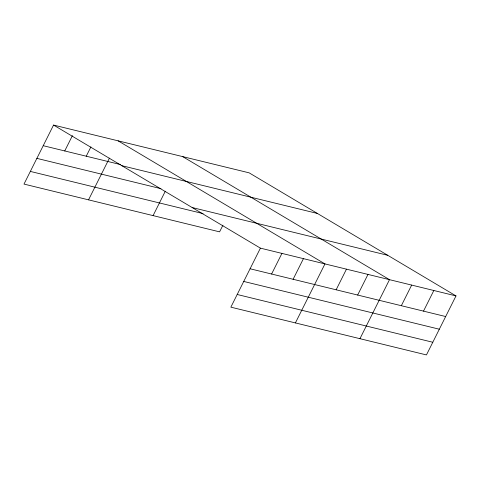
<?xml version="1.0" encoding="UTF-8"?>
<svg xmlns="http://www.w3.org/2000/svg" width="480" height="480" viewBox="0 0 480 480"><rect width="100%" height="100%" fill="white"/><g stroke="black" fill="none" stroke-linecap="round" stroke-linejoin="round"><path stroke-width="0.72" d="M456 295.914L260.412 248.142L230.856 307.158L426.45 354.93L456 295.914L249.144 172.842L53.55 125.07L24 184.086L219.588 231.858L222.93 225.186M64.74 150.954L72.402 135.648M86.25 156.21L90.918 146.892M88.542 199.848L109.434 158.136M153.09 215.616L165.312 191.202M271.596 274.026L281.928 253.398M293.112 279.282L303.438 258.654M295.404 322.92L324.954 263.91L118.098 140.838M336.138 289.788L346.47 269.16M357.654 295.044L367.986 274.416M359.946 338.688L389.502 279.672L182.64 156.6M401.334 305.712L411.666 285.084M423.504 311.13L433.836 290.502M43.224 145.698L120.678 164.616M121.818 165.684L317.406 213.456M36.882 158.37L160.95 188.67M192.15 207.528L387.738 255.3M30.342 171.42L203.052 213.6M250.08 268.77L445.668 316.542M243.738 281.442L439.326 329.208M237.204 294.492L432.792 342.258M53.55 125.07L260.412 248.142"/></g></svg>
